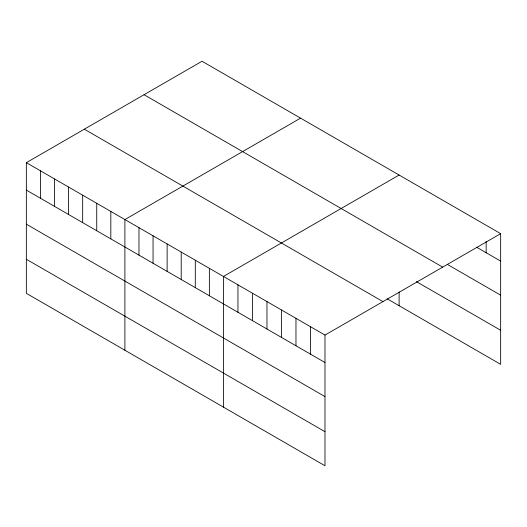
<?xml version="1.0" encoding="UTF-8"?>
<svg xmlns="http://www.w3.org/2000/svg" width="527" height="527" viewBox="0 0 527 527"><rect width="100%" height="100%" fill="white"/><g stroke="black" fill="none" stroke-linecap="round" stroke-linejoin="round"><path stroke-width="0.79" d="M26.35 162.665L324.981 335.08L324.981 465.756L26.35 293.341L26.35 162.665L202.019 61.244L500.65 233.659L500.65 364.335L387.147 298.802M300.568 118.14L124.899 219.561L124.899 350.238M399.117 175.036L223.448 276.458L223.448 407.134M324.981 335.08L500.65 233.659M476.474 247.15L500.65 261.102M447.463 264.462L500.65 295.173M144.049 94.715L442.68 267.13M416.383 281.616L500.65 330.271M84.32 129.194L382.951 301.609M26.35 190.109L324.981 362.523M26.35 224.179L324.981 396.594M26.35 259.277L324.981 431.692M486.144 241.425L486.144 252.729M399.117 291.925L399.117 305.713M310.475 326.707L310.475 354.151M295.97 318.328L295.97 345.778M281.464 309.955L281.464 337.405M266.965 301.582L266.965 329.026M252.459 293.21L252.459 320.653M237.954 284.83L237.954 312.28M209.371 268.329L209.371 295.779M195.293 260.2L195.293 287.65M181.209 252.071L181.209 279.521M167.131 243.948L167.131 271.392M153.054 235.819L153.054 263.263M138.976 227.69L138.976 255.134M110.822 211.432L110.822 238.883M96.744 203.303L96.744 230.754M82.667 195.174L82.667 222.625M68.582 187.052L68.582 214.496M54.505 178.923L54.505 206.367M40.427 170.794L40.427 198.238"/></g></svg>
